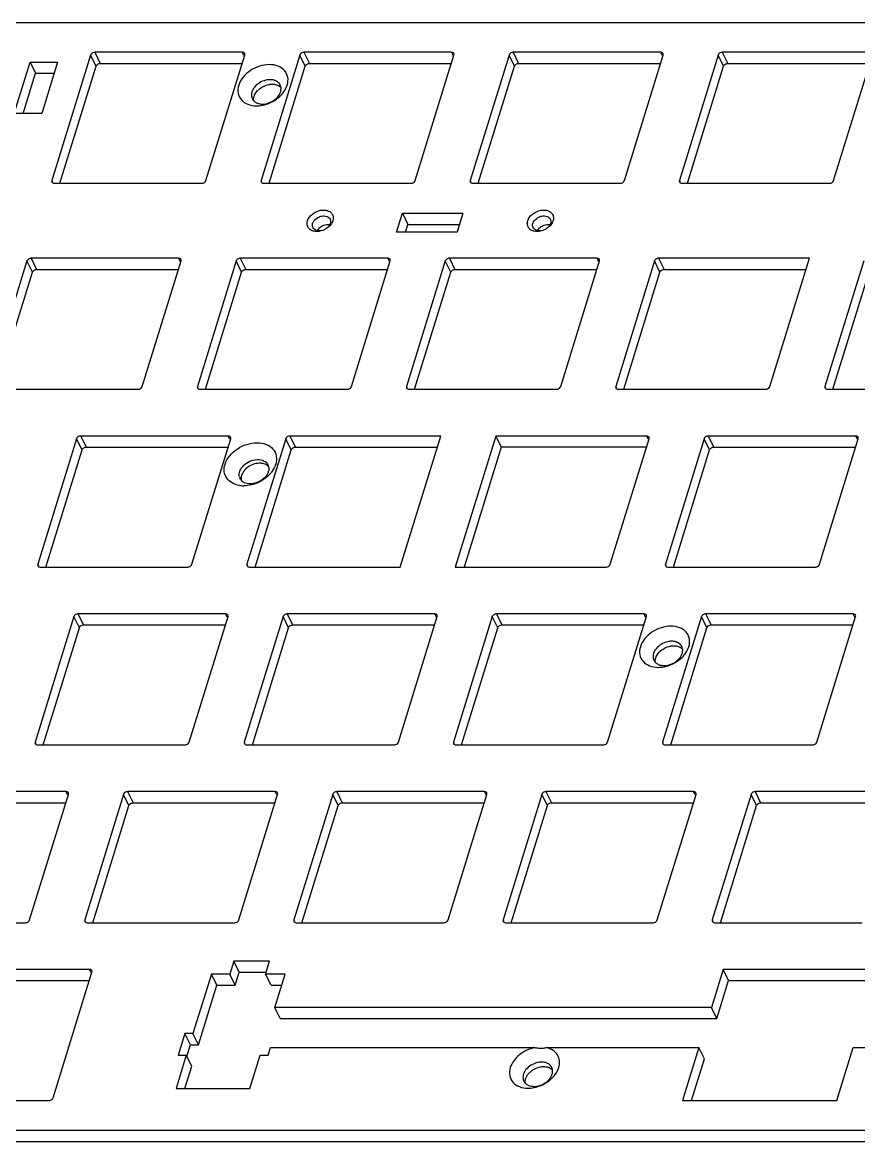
# Model space of a CAD drawing. Header units: millimetres. Extents: x 491 to 1718, y -1006 to -146.
# Drawn here: x 1182.9 to 1252.8, y -400.4 to -306.7 of the extents above; entities that cross this region are included whole.
import ezdxf

# ---------------------------------------------------------------- set-up
doc = ezdxf.new("R2010")
doc.units = ezdxf.units.MM
doc.layers.get('0').update_dxf_attribs({"lineweight": 30})

msp = doc.modelspace()

# ---------------------------------------------------------------- linework, layer by layer
at = {"color": 7, "linetype": 'Continuous'}
for p, q in [((1153.681, -306.677), (1508.336, -306.677)), ((1182.177, -314.314), (1183.508, -310.006)), ((1183.508, -310.006), (1183.966, -310.939)), ((1183.508, -310.006), (1185.811, -310.006)), ((1185.811, -310.006), (1184.48, -314.314)), ((1188.569, -309.411), (1185.323, -319.915)), ((1189.027, -310.343), (1188.569, -309.411)), ((1188.913, -309.18), (1189.37, -310.112)), ((1201.264, -309.18), (1188.913, -309.18)), ((1198.218, -319.915), (1201.464, -309.411)), ((1201.394, -309.445), (1201.264, -309.18)), ((1206.07, -309.411), (1202.823, -319.915)), ((1206.527, -310.343), (1206.07, -309.411)), ((1206.413, -309.18), (1206.87, -310.112)), ((1218.764, -309.18), (1206.413, -309.18)), ((1215.718, -319.915), (1218.964, -309.411)), ((1218.894, -309.445), (1218.764, -309.18)), ((1223.57, -309.411), (1220.324, -319.915)), ((1224.027, -310.343), (1223.57, -309.411)), ((1223.913, -309.18), (1224.37, -310.112)), ((1236.264, -309.18), (1223.913, -309.18)), ((1233.218, -319.915), (1236.465, -309.411)), ((1236.395, -309.445), (1236.264, -309.18)), ((1241.07, -309.411), (1237.824, -319.915)), ((1241.527, -310.343), (1241.07, -309.411)), ((1241.413, -309.18), (1241.871, -310.112)), ((1253.764, -309.18), (1241.413, -309.18)), ((1250.719, -319.915), (1253.965, -309.411)), ((1182.923, -314.314), (1183.966, -310.939)), ((1183.966, -310.939), (1185.523, -310.939)), ((1185.998, -320.146), (1189.027, -310.343)), ((1189.37, -310.112), (1201.248, -310.112)), ((1203.498, -320.146), (1206.527, -310.343)), ((1206.87, -310.112), (1218.748, -310.112)), ((1220.998, -320.146), (1224.027, -310.343)), ((1224.37, -310.112), (1236.248, -310.112)), ((1238.498, -320.146), (1241.527, -310.343)), ((1241.871, -310.112), (1253.748, -310.112)), ((1184.48, -314.314), (1182.177, -314.314)), ((1185.323, -319.915), (1185.376, -320.023)), ((1185.524, -320.146), (1197.875, -320.146)), ((1202.823, -319.915), (1202.876, -320.023)), ((1203.024, -320.146), (1215.375, -320.146)), ((1220.324, -319.915), (1220.376, -320.023)), ((1220.524, -320.146), (1232.875, -320.146)), ((1237.824, -319.915), (1237.877, -320.023)), ((1238.024, -320.146), (1250.376, -320.146)), ((1214.162, -324.223), (1214.646, -322.657)), ((1214.646, -322.657), (1215.103, -323.589)), ((1214.646, -322.657), (1219.711, -322.657)), ((1219.711, -322.657), (1219.227, -324.223)), ((1214.907, -324.223), (1215.103, -323.589)), ((1215.103, -323.589), (1219.423, -323.589)), ((1219.227, -324.223), (1214.162, -324.223)), ((1183.243, -326.647), (1179.997, -337.151)), ((1183.701, -327.579), (1183.243, -326.647)), ((1183.586, -326.415), (1184.044, -327.348)), ((1195.938, -326.415), (1183.586, -326.415)), ((1192.892, -337.151), (1196.138, -326.647)), ((1196.068, -326.681), (1195.938, -326.415)), ((1200.743, -326.647), (1197.497, -337.151)), ((1201.201, -327.579), (1200.743, -326.647)), ((1201.086, -326.415), (1201.544, -327.348)), ((1213.438, -326.415), (1201.086, -326.415)), ((1210.392, -337.151), (1213.638, -326.647)), ((1213.568, -326.681), (1213.438, -326.415)), ((1218.243, -326.647), (1214.997, -337.151)), ((1218.701, -327.579), (1218.243, -326.647)), ((1218.587, -326.415), (1219.044, -327.348)), ((1230.938, -326.415), (1218.587, -326.415)), ((1227.892, -337.151), (1231.138, -326.647)), ((1231.068, -326.681), (1230.938, -326.415)), ((1235.744, -326.647), (1232.498, -337.151)), ((1236.201, -327.579), (1235.744, -326.647)), ((1236.087, -326.415), (1236.544, -327.348)), ((1248.71, -326.415), (1236.087, -326.415)), ((1245.392, -337.151), (1248.71, -326.415)), ((1253.244, -326.647), (1249.998, -337.151)), ((1180.671, -337.382), (1183.701, -327.579)), ((1184.044, -327.348), (1195.921, -327.348)), ((1198.171, -337.382), (1201.201, -327.579)), ((1201.544, -327.348), (1213.421, -327.348)), ((1215.672, -337.382), (1218.701, -327.579)), ((1219.044, -327.348), (1230.922, -327.348)), ((1233.172, -337.382), (1236.201, -327.579)), ((1236.544, -327.348), (1248.422, -327.348)), ((1250.672, -337.382), (1253.701, -327.579)), ((1197.497, -337.151), (1197.55, -337.258)), ((1214.997, -337.151), (1215.05, -337.258)), ((1232.498, -337.151), (1232.55, -337.258)), ((1249.998, -337.151), (1250.05, -337.258)), ((1180.197, -337.382), (1192.549, -337.382)), ((1197.698, -337.382), (1210.049, -337.382)), ((1215.198, -337.382), (1227.549, -337.382)), ((1232.698, -337.382), (1245.049, -337.382)), ((1250.198, -337.382), (1262.549, -337.382)), ((1187.394, -341.53), (1184.148, -352.034)), ((1187.852, -342.462), (1187.394, -341.53)), ((1187.737, -341.299), (1188.195, -342.231)), ((1200.089, -341.299), (1187.737, -341.299)), ((1197.043, -352.034), (1200.289, -341.53)), ((1200.219, -341.564), (1200.089, -341.299)), ((1204.894, -341.53), (1201.648, -352.034)), ((1205.352, -342.462), (1204.894, -341.53)), ((1205.237, -341.299), (1205.695, -342.231)), ((1217.86, -341.299), (1205.237, -341.299)), ((1214.471, -352.265), (1217.86, -341.299)), ((1222.466, -341.299), (1219.077, -352.265)), ((1222.466, -341.299), (1222.923, -342.231)), ((1235.089, -341.299), (1222.466, -341.299)), ((1232.043, -352.034), (1235.289, -341.53)), ((1235.219, -341.564), (1235.089, -341.299)), ((1239.894, -341.53), (1236.648, -352.034)), ((1240.352, -342.462), (1239.894, -341.53)), ((1240.238, -341.299), (1240.695, -342.231)), ((1252.589, -341.299), (1240.238, -341.299)), ((1249.543, -352.034), (1252.789, -341.53)), ((1252.719, -341.564), (1252.589, -341.299)), ((1184.822, -352.265), (1187.852, -342.462)), ((1188.195, -342.231), (1200.072, -342.231)), ((1202.322, -352.265), (1205.352, -342.462)), ((1205.695, -342.231), (1217.572, -342.231)), ((1222.923, -342.231), (1219.822, -352.265)), ((1235.072, -342.231), (1222.923, -342.231)), ((1237.323, -352.265), (1240.352, -342.462)), ((1240.695, -342.231), (1252.573, -342.231)), ((1184.148, -352.034), (1184.201, -352.142)), ((1201.648, -352.034), (1201.701, -352.142)), ((1236.648, -352.034), (1236.701, -352.142)), ((1184.348, -352.265), (1196.7, -352.265)), ((1201.848, -352.265), (1214.471, -352.265)), ((1219.077, -352.265), (1231.7, -352.265)), ((1236.849, -352.265), (1249.2, -352.265)), ((1187.17, -356.413), (1183.924, -366.917)), ((1187.627, -357.345), (1187.17, -356.413)), ((1187.513, -356.182), (1187.97, -357.114)), ((1199.864, -356.182), (1187.513, -356.182)), ((1196.819, -366.917), (1200.065, -356.413)), ((1199.995, -356.447), (1199.864, -356.182)), ((1204.67, -356.413), (1201.424, -366.917)), ((1205.127, -357.345), (1204.67, -356.413)), ((1205.013, -356.182), (1205.471, -357.114)), ((1217.364, -356.182), (1205.013, -356.182)), ((1214.319, -366.917), (1217.565, -356.413)), ((1217.495, -356.447), (1217.364, -356.182)), ((1222.17, -356.413), (1218.924, -366.917)), ((1222.628, -357.345), (1222.17, -356.413)), ((1222.513, -356.182), (1222.971, -357.114)), ((1234.865, -356.182), (1222.513, -356.182)), ((1231.819, -366.917), (1235.065, -356.413)), ((1234.995, -356.447), (1234.865, -356.182)), ((1239.67, -356.413), (1236.424, -366.917)), ((1240.128, -357.345), (1239.67, -356.413)), ((1240.013, -356.182), (1240.471, -357.114)), ((1252.365, -356.182), (1240.013, -356.182)), ((1249.319, -366.917), (1252.565, -356.413)), ((1252.495, -356.447), (1252.365, -356.182)), ((1184.598, -367.148), (1187.627, -357.345)), ((1187.97, -357.114), (1199.848, -357.114)), ((1202.098, -367.148), (1205.127, -357.345)), ((1205.471, -357.114), (1217.348, -357.114)), ((1219.598, -367.148), (1222.628, -357.345)), ((1222.971, -357.114), (1234.848, -357.114)), ((1237.098, -367.148), (1240.128, -357.345)), ((1240.471, -357.114), (1252.348, -357.114)), ((1183.924, -366.917), (1183.976, -367.025)), ((1184.124, -367.148), (1196.475, -367.148)), ((1201.424, -366.917), (1201.477, -367.025)), ((1201.624, -367.148), (1213.976, -367.148)), ((1218.924, -366.917), (1218.977, -367.025)), ((1219.124, -367.148), (1231.476, -367.148)), ((1236.424, -366.917), (1236.477, -367.025)), ((1236.624, -367.148), (1248.976, -367.148)), ((1186.515, -371.065), (1174.164, -371.065)), ((1183.469, -381.801), (1186.715, -371.296)), ((1186.645, -371.331), (1186.515, -371.065)), ((1191.321, -371.296), (1188.074, -381.801)), ((1191.778, -372.229), (1191.321, -371.296)), ((1191.664, -371.065), (1192.121, -371.997)), ((1204.015, -371.065), (1191.664, -371.065)), ((1200.969, -381.801), (1204.215, -371.296)), ((1204.145, -371.331), (1204.015, -371.065)), ((1208.821, -371.296), (1205.575, -381.801)), ((1209.278, -372.229), (1208.821, -371.296)), ((1209.164, -371.065), (1209.621, -371.997)), ((1221.515, -371.065), (1209.164, -371.065)), ((1218.469, -381.801), (1221.716, -371.296)), ((1221.646, -371.331), (1221.515, -371.065)), ((1226.321, -371.296), (1223.075, -381.801)), ((1226.778, -372.229), (1226.321, -371.296)), ((1226.664, -371.065), (1227.122, -371.997)), ((1239.015, -371.065), (1226.664, -371.065)), ((1235.97, -381.801), (1239.216, -371.296)), ((1239.146, -371.331), (1239.015, -371.065)), ((1243.821, -371.296), (1240.575, -381.801)), ((1244.279, -372.229), (1243.821, -371.296)), ((1244.164, -371.065), (1244.622, -371.997)), ((1256.516, -371.065), (1244.164, -371.065)), ((1174.621, -371.997), (1186.499, -371.997)), ((1188.749, -382.032), (1191.778, -372.229)), ((1192.121, -371.997), (1203.999, -371.997)), ((1206.249, -382.032), (1209.278, -372.229)), ((1209.621, -371.997), (1221.499, -371.997)), ((1223.749, -382.032), (1226.778, -372.229)), ((1227.122, -371.997), (1238.999, -371.997)), ((1241.249, -382.032), (1244.279, -372.229)), ((1244.622, -371.997), (1256.499, -371.997)), ((1170.775, -382.032), (1183.126, -382.032)), ((1188.074, -381.801), (1188.127, -381.908)), ((1188.275, -382.032), (1200.626, -382.032)), ((1205.575, -381.801), (1205.627, -381.908)), ((1205.775, -382.032), (1218.126, -382.032)), ((1223.075, -381.801), (1223.128, -381.908)), ((1223.275, -382.032), (1235.627, -382.032)), ((1240.575, -381.801), (1240.628, -381.908)), ((1240.775, -382.032), (1253.127, -382.032)), ((1188.478, -385.948), (1176.127, -385.948)), ((1188.609, -386.214), (1188.478, -385.948)), ((1200.55, -385.243), (1200.211, -386.34)), ((1201.008, -386.176), (1200.55, -385.243)), ((1203.544, -385.243), (1200.55, -385.243)), ((1203.205, -386.34), (1203.544, -385.243)), ((1241.481, -385.948), (1240.5, -389.121)), ((1241.938, -386.881), (1241.481, -385.948)), ((1254.376, -385.948), (1241.481, -385.948)), ((1176.584, -386.881), (1188.462, -386.881)), ((1185.432, -396.684), (1188.679, -386.179)), ((1198.669, -386.34), (1197.131, -391.314)), ((1199.126, -387.272), (1198.669, -386.34)), ((1200.211, -386.34), (1198.669, -386.34)), ((1200.669, -387.272), (1200.211, -386.34)), ((1200.669, -387.272), (1201.008, -386.176)), ((1201.008, -386.176), (1203.205, -386.176)), ((1203.662, -387.272), (1203.205, -386.34)), ((1204.84, -386.34), (1203.205, -386.34)), ((1203.98, -389.121), (1204.84, -386.34)), ((1240.958, -390.053), (1241.938, -386.881)), ((1241.938, -386.881), (1254.087, -386.881)), ((1197.589, -392.246), (1199.126, -387.272)), ((1199.126, -387.272), (1200.669, -387.272)), ((1203.662, -387.272), (1204.551, -387.272)), ((1204.438, -390.053), (1203.98, -389.121)), ((1240.5, -389.121), (1203.98, -389.121)), ((1240.958, -390.053), (1240.5, -389.121)), ((1204.438, -390.053), (1240.958, -390.053)), ((1196.464, -391.314), (1195.907, -393.116)), ((1196.921, -392.246), (1196.464, -391.314)), ((1197.131, -391.314), (1196.464, -391.314)), ((1197.589, -392.246), (1197.131, -391.314)), ((1196.622, -393.213), (1196.921, -392.246)), ((1196.921, -392.246), (1197.589, -392.246)), ((1203.414, -393.116), (1203.607, -392.489)), ((1203.607, -392.489), (1225.73, -392.489)), ((1226.708, -392.489), (1239.459, -392.489)), ((1239.459, -392.489), (1238.092, -396.915)), ((1239.917, -393.421), (1239.459, -392.489)), ((1250.987, -396.915), (1252.354, -392.489)), ((1252.354, -392.489), (1288.207, -392.489)), ((1196.575, -393.116), (1195.715, -395.897)), ((1195.907, -393.116), (1196.575, -393.116)), ((1197.032, -394.048), (1196.575, -393.116)), ((1201.886, -395.897), (1202.746, -393.116)), ((1202.746, -393.116), (1203.414, -393.116)), ((1238.837, -396.915), (1239.917, -393.421)), ((1196.461, -395.897), (1197.032, -394.048)), ((1195.715, -395.897), (1201.886, -395.897)), ((1172.738, -396.915), (1185.089, -396.915)), ((1238.092, -396.915), (1250.987, -396.915)), ((1516.103, -399.423), (1125.02, -399.423)), ((1125.478, -400.355), (1516.561, -400.355))]:
    msp.add_line(p, q, dxfattribs=at)
for centre, radius, start, end in [((1203.958, -312.629), 0.737, 42.97183, 50.16591), ((1202.711, -312.763), 0.686, 194.17779, 220.93074), ((1202.734, -312.744), 0.716, 220.9307, 224.79642), ((1202.348, -310.629), 3.04, 287.68324, 303.91527), ((1207.538, -323.669), 0.418, 194.35605, 206.14092), ((1225.959, -323.669), 0.418, 194.35605, 206.14092), ((1202.79, -344.01), 0.685, 10.86414, 26.08851), ((1201.681, -344.555), 0.68, 194.34587, 206.14095), ((1201.681, -342.761), 2.551, 318.64607, 321.49859), ((1201.363, -343.23), 2.232, 261.46899, 264.95585), ((1201.719, -344.525), 0.729, 220.53355, 229.44943), ((1201.375, -343.082), 2.38, 264.97074, 270.03059), ((1201.264, -342.297), 3.178, 287.68079, 303.91477), ((1237.559, -359.63), 0.736, 42.97267, 50.02579), ((1236.311, -359.766), 0.686, 194.17779, 220.93074), ((1236.334, -359.746), 0.716, 220.9307, 224.79642), ((1235.948, -357.631), 3.04, 287.68324, 303.91527), ((1226.673, -394.857), 0.737, 42.97192, 50.16599), ((1225.426, -394.992), 0.686, 194.17849, 220.93088), ((1225.448, -394.972), 0.716, 220.93083, 224.79681), ((1225.063, -392.857), 3.04, 287.69119, 303.92265)]:
    msp.add_arc(centre, radius, start, end, dxfattribs=at)
for points, knots in [([(1188.913, -309.18), (1188.876, -309.18), (1188.735, -309.203), (1188.601, -309.31), (1188.569, -309.411)], [0, 0, 0, 0, 0.259073, 1, 1, 1, 1]), ([(1201.457, -309.281), (1201.45, -309.265), (1201.405, -309.203), (1201.322, -309.18), (1201.264, -309.18)], [0, 0, 0, 0, 0.230739, 1, 1, 1, 1]), ([(1206.413, -309.18), (1206.376, -309.18), (1206.235, -309.203), (1206.101, -309.31), (1206.07, -309.411)], [0, 0, 0, 0, 0.259073, 1, 1, 1, 1]), ([(1218.958, -309.281), (1218.95, -309.265), (1218.905, -309.203), (1218.822, -309.18), (1218.764, -309.18)], [0, 0, 0, 0, 0.230739, 1, 1, 1, 1]), ([(1223.913, -309.18), (1223.876, -309.18), (1223.735, -309.203), (1223.601, -309.31), (1223.57, -309.411)], [0, 0, 0, 0, 0.259073, 1, 1, 1, 1]), ([(1236.458, -309.281), (1236.45, -309.265), (1236.405, -309.203), (1236.322, -309.18), (1236.264, -309.18)], [0, 0, 0, 0, 0.230739, 1, 1, 1, 1]), ([(1241.413, -309.18), (1241.376, -309.18), (1241.236, -309.203), (1241.101, -309.31), (1241.07, -309.411)], [0, 0, 0, 0, 0.259073, 1, 1, 1, 1]), ([(1189.027, -310.343), (1189.037, -310.311), (1189.109, -310.185), (1189.261, -310.112), (1189.37, -310.112)], [0, 0, 0, 0, 0.234683, 1, 1, 1, 1]), ([(1205.014, -311.933), (1205.079, -311.722), (1205.126, -311.278), (1204.833, -310.664), (1204.243, -310.282), (1203.492, -310.167), (1202.68, -310.308), (1201.703, -310.776), (1201.114, -311.437), (1200.961, -311.933)], [0, 0, 0, 0, 0.111566, 0.216047, 0.327087, 0.453023, 0.592443, 0.737249, 1, 1, 1, 1]), ([(1206.527, -310.343), (1206.537, -310.311), (1206.609, -310.185), (1206.761, -310.112), (1206.87, -310.112)], [0, 0, 0, 0, 0.234683, 1, 1, 1, 1]), ([(1224.027, -310.343), (1224.037, -310.311), (1224.109, -310.185), (1224.261, -310.112), (1224.37, -310.112)], [0, 0, 0, 0, 0.234683, 1, 1, 1, 1]), ([(1241.527, -310.343), (1241.537, -310.311), (1241.609, -310.185), (1241.761, -310.112), (1241.871, -310.112)], [0, 0, 0, 0, 0.234683, 1, 1, 1, 1]), ([(1200.961, -311.933), (1200.896, -312.144), (1200.849, -312.588), (1201.142, -313.202), (1201.731, -313.584), (1202.206, -313.656), (1202.455, -313.656)], [0, 0, 0, 0, 0.246271, 0.476902, 0.72201, 1, 1, 1, 1]), ([(1203.577, -311.474), (1203.456, -311.474), (1202.968, -311.536), (1202.506, -311.814), (1202.276, -312.103)], [0, 0, 0, 0, 0.247268, 1, 1, 1, 1]), ([(1203.481, -311.874), (1203.526, -311.865), (1203.703, -311.84), (1203.884, -311.846), (1204.014, -311.872)], [0, 0, 0, 0, 0.260969, 1, 1, 1, 1]), ([(1204.011, -311.552), (1203.978, -311.539), (1203.838, -311.492), (1203.689, -311.474), (1203.577, -311.474)], [0, 0, 0, 0, 0.239429, 1, 1, 1, 1]), ([(1204.429, -311.92), (1204.409, -311.879), (1204.309, -311.718), (1204.144, -311.604), (1204.011, -311.552)], [0, 0, 0, 0, 0.241494, 1, 1, 1, 1]), ([(1204.014, -311.872), (1204.053, -311.88), (1204.202, -311.918), (1204.343, -311.991), (1204.43, -312.063)], [0, 0, 0, 0, 0.2646, 1, 1, 1, 1]), ([(1204.656, -312.593), (1204.697, -312.541), (1204.845, -312.338), (1204.959, -312.11), (1205.014, -311.933)], [0, 0, 0, 0, 0.262296, 1, 1, 1, 1]), ([(1202.065, -312.492), (1202.053, -312.529), (1202.018, -312.673), (1202.019, -312.826), (1202.046, -312.931)], [0, 0, 0, 0, 0.262386, 1, 1, 1, 1]), ([(1202.276, -312.103), (1202.252, -312.133), (1202.165, -312.253), (1202.097, -312.388), (1202.065, -312.492)], [0, 0, 0, 0, 0.262303, 1, 1, 1, 1]), ([(1202.248, -312.865), (1202.26, -312.826), (1202.322, -312.664), (1202.421, -312.517), (1202.508, -312.417)], [0, 0, 0, 0, 0.236348, 1, 1, 1, 1]), ([(1202.508, -312.417), (1202.539, -312.383), (1202.67, -312.248), (1202.824, -312.137), (1202.948, -312.068)], [0, 0, 0, 0, 0.244275, 1, 1, 1, 1]), ([(1202.947, -313.511), (1203.276, -313.511), (1203.913, -313.302), (1204.369, -312.786), (1204.459, -312.492)], [0, 0, 0, 0, 0.516982, 1, 1, 1, 1]), ([(1204.044, -313.152), (1204.103, -313.112), (1204.327, -312.949), (1204.528, -312.754), (1204.656, -312.593)], [0, 0, 0, 0, 0.256296, 1, 1, 1, 1]), ([(1204.459, -312.492), (1204.469, -312.46), (1204.502, -312.333), (1204.506, -312.198), (1204.489, -312.103)], [0, 0, 0, 0, 0.260925, 1, 1, 1, 1]), ([(1202.226, -313.248), (1202.245, -313.268), (1202.33, -313.344), (1202.432, -313.401), (1202.513, -313.433)], [0, 0, 0, 0, 0.241631, 1, 1, 1, 1]), ([(1202.455, -313.656), (1202.522, -313.656), (1202.798, -313.645), (1203.072, -313.588), (1203.271, -313.525)], [0, 0, 0, 0, 0.243084, 1, 1, 1, 1]), ([(1202.513, -313.433), (1202.546, -313.446), (1202.686, -313.493), (1202.835, -313.511), (1202.947, -313.511)], [0, 0, 0, 0, 0.239429, 1, 1, 1, 1]), ([(1197.875, -320.146), (1197.912, -320.146), (1198.052, -320.123), (1198.187, -320.016), (1198.218, -319.915)], [0, 0, 0, 0, 0.259073, 1, 1, 1, 1]), ([(1215.375, -320.146), (1215.412, -320.146), (1215.553, -320.123), (1215.687, -320.016), (1215.718, -319.915)], [0, 0, 0, 0, 0.259073, 1, 1, 1, 1]), ([(1232.875, -320.146), (1232.912, -320.146), (1233.053, -320.123), (1233.187, -320.016), (1233.218, -319.915)], [0, 0, 0, 0, 0.259073, 1, 1, 1, 1]), ([(1250.376, -320.146), (1250.412, -320.146), (1250.553, -320.123), (1250.687, -320.016), (1250.719, -319.915)], [0, 0, 0, 0, 0.259073, 1, 1, 1, 1]), ([(1206.715, -323.283), (1206.783, -323.063), (1207.103, -322.658), (1207.561, -322.451), (1207.81, -322.405)], [0, 0, 0, 0, 0.476961, 1, 1, 1, 1]), ([(1207.144, -323.501), (1207.159, -323.453), (1207.25, -323.251), (1207.425, -323.094), (1207.573, -323.011)], [0, 0, 0, 0, 0.230397, 1, 1, 1, 1]), ([(1207.81, -322.405), (1207.964, -322.377), (1208.265, -322.369), (1208.548, -322.49), (1208.652, -322.579)], [0, 0, 0, 0, 0.534997, 1, 1, 1, 1]), ([(1207.906, -322.89), (1208.045, -322.864), (1208.319, -322.865), (1208.547, -323.043), (1208.599, -323.149)], [0, 0, 0, 0, 0.546134, 1, 1, 1, 1]), ([(1208.652, -322.579), (1208.731, -322.647), (1208.861, -322.828), (1208.877, -323.049), (1208.862, -323.155)], [0, 0, 0, 0, 0.493201, 1, 1, 1, 1]), ([(1225.136, -323.283), (1225.204, -323.063), (1225.524, -322.658), (1225.982, -322.451), (1226.231, -322.405)], [0, 0, 0, 0, 0.476961, 1, 1, 1, 1]), ([(1225.565, -323.501), (1225.58, -323.453), (1225.672, -323.251), (1225.846, -323.094), (1225.994, -323.011)], [0, 0, 0, 0, 0.230397, 1, 1, 1, 1]), ([(1226.231, -322.405), (1226.386, -322.377), (1226.686, -322.369), (1226.97, -322.49), (1227.073, -322.579)], [0, 0, 0, 0, 0.534997, 1, 1, 1, 1]), ([(1226.327, -322.89), (1226.467, -322.864), (1226.74, -322.865), (1226.968, -323.043), (1227.02, -323.149)], [0, 0, 0, 0, 0.546134, 1, 1, 1, 1]), ([(1227.073, -322.579), (1227.153, -322.647), (1227.282, -322.828), (1227.298, -323.049), (1227.283, -323.155)], [0, 0, 0, 0, 0.493201, 1, 1, 1, 1]), ([(1207.267, -324.162), (1207.164, -324.14), (1206.972, -324.069), (1206.754, -323.859), (1206.66, -323.576), (1206.685, -323.379), (1206.715, -323.283)], [0, 0, 0, 0, 0.26673, 0.508909, 0.746122, 1, 1, 1, 1]), ([(1207.133, -323.773), (1207.116, -323.708), (1207.115, -323.613), (1207.137, -323.524), (1207.144, -323.501)], [0, 0, 0, 0, 0.737903, 1, 1, 1, 1]), ([(1207.856, -324.112), (1207.8, -324.122), (1207.6, -324.143), (1207.381, -324.086), (1207.27, -323.991)], [0, 0, 0, 0, 0.278584, 1, 1, 1, 1]), ([(1207.924, -323.726), (1207.974, -323.698), (1208.172, -323.606), (1208.401, -323.573), (1208.56, -323.6)], [0, 0, 0, 0, 0.262448, 1, 1, 1, 1]), ([(1208.608, -323.674), (1208.581, -323.705), (1208.465, -323.826), (1208.327, -323.926), (1208.217, -323.988)], [0, 0, 0, 0, 0.24409, 1, 1, 1, 1]), ([(1208.618, -323.501), (1208.61, -323.525), (1208.573, -323.623), (1208.514, -323.712), (1208.461, -323.773)], [0, 0, 0, 0, 0.236531, 1, 1, 1, 1]), ([(1208.833, -323.283), (1208.823, -323.318), (1208.769, -323.459), (1208.684, -323.587), (1208.608, -323.674)], [0, 0, 0, 0, 0.23653, 1, 1, 1, 1]), ([(1225.688, -324.162), (1225.586, -324.14), (1225.393, -324.069), (1225.175, -323.859), (1225.081, -323.576), (1225.107, -323.379), (1225.136, -323.283)], [0, 0, 0, 0, 0.26673, 0.508909, 0.746122, 1, 1, 1, 1]), ([(1225.554, -323.773), (1225.537, -323.708), (1225.536, -323.613), (1225.558, -323.524), (1225.565, -323.501)], [0, 0, 0, 0, 0.737903, 1, 1, 1, 1]), ([(1226.277, -324.112), (1226.222, -324.122), (1226.021, -324.143), (1225.802, -324.086), (1225.691, -323.991)], [0, 0, 0, 0, 0.278584, 1, 1, 1, 1]), ([(1226.345, -323.726), (1226.395, -323.698), (1226.593, -323.606), (1226.823, -323.573), (1226.981, -323.6)], [0, 0, 0, 0, 0.262448, 1, 1, 1, 1]), ([(1227.029, -323.674), (1227.002, -323.705), (1226.886, -323.826), (1226.748, -323.926), (1226.638, -323.988)], [0, 0, 0, 0, 0.24409, 1, 1, 1, 1]), ([(1227.039, -323.501), (1227.032, -323.525), (1226.994, -323.623), (1226.935, -323.712), (1226.882, -323.773)], [0, 0, 0, 0, 0.236531, 1, 1, 1, 1]), ([(1227.255, -323.283), (1227.244, -323.318), (1227.19, -323.459), (1227.105, -323.587), (1227.029, -323.674)], [0, 0, 0, 0, 0.23653, 1, 1, 1, 1]), ([(1207.738, -324.162), (1207.698, -324.169), (1207.542, -324.191), (1207.381, -324.185), (1207.267, -324.162)], [0, 0, 0, 0, 0.261057, 1, 1, 1, 1]), ([(1226.159, -324.162), (1226.119, -324.169), (1225.963, -324.191), (1225.802, -324.185), (1225.688, -324.162)], [0, 0, 0, 0, 0.261057, 1, 1, 1, 1]), ([(1183.586, -326.415), (1183.549, -326.415), (1183.409, -326.439), (1183.274, -326.546), (1183.243, -326.647)], [0, 0, 0, 0, 0.259073, 1, 1, 1, 1]), ([(1196.131, -326.517), (1196.124, -326.501), (1196.079, -326.439), (1195.996, -326.415), (1195.938, -326.415)], [0, 0, 0, 0, 0.230739, 1, 1, 1, 1]), ([(1201.086, -326.415), (1201.05, -326.415), (1200.909, -326.439), (1200.774, -326.546), (1200.743, -326.647)], [0, 0, 0, 0, 0.259073, 1, 1, 1, 1]), ([(1213.631, -326.517), (1213.624, -326.501), (1213.579, -326.439), (1213.496, -326.415), (1213.438, -326.415)], [0, 0, 0, 0, 0.230739, 1, 1, 1, 1]), ([(1218.587, -326.415), (1218.55, -326.415), (1218.409, -326.439), (1218.275, -326.546), (1218.243, -326.647)], [0, 0, 0, 0, 0.259073, 1, 1, 1, 1]), ([(1231.131, -326.517), (1231.124, -326.501), (1231.079, -326.439), (1230.996, -326.415), (1230.938, -326.415)], [0, 0, 0, 0, 0.230739, 1, 1, 1, 1]), ([(1236.087, -326.415), (1236.05, -326.415), (1235.909, -326.439), (1235.775, -326.546), (1235.744, -326.647)], [0, 0, 0, 0, 0.259073, 1, 1, 1, 1]), ([(1183.701, -327.579), (1183.711, -327.547), (1183.782, -327.421), (1183.935, -327.348), (1184.044, -327.348)], [0, 0, 0, 0, 0.234683, 1, 1, 1, 1]), ([(1201.201, -327.579), (1201.211, -327.547), (1201.283, -327.421), (1201.435, -327.348), (1201.544, -327.348)], [0, 0, 0, 0, 0.234683, 1, 1, 1, 1]), ([(1218.701, -327.579), (1218.711, -327.547), (1218.783, -327.421), (1218.935, -327.348), (1219.044, -327.348)], [0, 0, 0, 0, 0.234683, 1, 1, 1, 1]), ([(1236.201, -327.579), (1236.211, -327.547), (1236.283, -327.421), (1236.435, -327.348), (1236.544, -327.348)], [0, 0, 0, 0, 0.234683, 1, 1, 1, 1]), ([(1192.549, -337.382), (1192.586, -337.382), (1192.726, -337.359), (1192.861, -337.252), (1192.892, -337.151)], [0, 0, 0, 0, 0.259073, 1, 1, 1, 1]), ([(1210.049, -337.382), (1210.086, -337.382), (1210.226, -337.359), (1210.361, -337.252), (1210.392, -337.151)], [0, 0, 0, 0, 0.259073, 1, 1, 1, 1]), ([(1227.549, -337.382), (1227.586, -337.382), (1227.726, -337.359), (1227.861, -337.252), (1227.892, -337.151)], [0, 0, 0, 0, 0.259073, 1, 1, 1, 1]), ([(1245.049, -337.382), (1245.086, -337.382), (1245.227, -337.359), (1245.361, -337.252), (1245.392, -337.151)], [0, 0, 0, 0, 0.259073, 1, 1, 1, 1]), ([(1187.737, -341.299), (1187.7, -341.299), (1187.56, -341.322), (1187.425, -341.429), (1187.394, -341.53)], [0, 0, 0, 0, 0.259073, 1, 1, 1, 1]), ([(1199.815, -343.66), (1199.975, -343.142), (1200.59, -342.451), (1201.612, -341.961), (1202.461, -341.814), (1203.246, -341.934), (1203.863, -342.333), (1204.169, -342.975), (1204.12, -343.44), (1204.052, -343.66)], [0, 0, 0, 0, 0.262751, 0.407557, 0.546977, 0.672912, 0.783953, 0.888434, 1, 1, 1, 1]), ([(1200.282, -341.4), (1200.274, -341.384), (1200.229, -341.322), (1200.146, -341.299), (1200.089, -341.299)], [0, 0, 0, 0, 0.230739, 1, 1, 1, 1]), ([(1205.237, -341.299), (1205.2, -341.299), (1205.06, -341.322), (1204.925, -341.429), (1204.894, -341.53)], [0, 0, 0, 0, 0.259073, 1, 1, 1, 1]), ([(1235.282, -341.4), (1235.275, -341.384), (1235.23, -341.322), (1235.147, -341.299), (1235.089, -341.299)], [0, 0, 0, 0, 0.230739, 1, 1, 1, 1]), ([(1240.238, -341.299), (1240.201, -341.299), (1240.06, -341.322), (1239.926, -341.429), (1239.894, -341.53)], [0, 0, 0, 0, 0.259073, 1, 1, 1, 1]), ([(1252.782, -341.4), (1252.775, -341.384), (1252.73, -341.322), (1252.647, -341.299), (1252.589, -341.299)], [0, 0, 0, 0, 0.230739, 1, 1, 1, 1]), ([(1187.852, -342.462), (1187.861, -342.43), (1187.933, -342.304), (1188.085, -342.231), (1188.195, -342.231)], [0, 0, 0, 0, 0.234683, 1, 1, 1, 1]), ([(1205.352, -342.462), (1205.362, -342.43), (1205.433, -342.304), (1205.586, -342.231), (1205.695, -342.231)], [0, 0, 0, 0, 0.234683, 1, 1, 1, 1]), ([(1240.352, -342.462), (1240.362, -342.43), (1240.434, -342.304), (1240.586, -342.231), (1240.695, -342.231)], [0, 0, 0, 0, 0.234683, 1, 1, 1, 1]), ([(1201.032, -345.437), (1200.812, -345.404), (1200.399, -345.276), (1199.918, -344.858), (1199.702, -344.271), (1199.753, -343.859), (1199.815, -343.66)], [0, 0, 0, 0, 0.269713, 0.512526, 0.747867, 1, 1, 1, 1]), ([(1201.89, -343.797), (1201.822, -343.835), (1201.573, -343.997), (1201.363, -344.227), (1201.263, -344.422)], [0, 0, 0, 0, 0.263032, 1, 1, 1, 1]), ([(1201.296, -343.84), (1201.388, -343.734), (1201.804, -343.373), (1202.41, -343.206), (1202.811, -343.289)], [0, 0, 0, 0, 0.256075, 1, 1, 1, 1]), ([(1202.964, -343.6), (1202.922, -343.591), (1202.746, -343.565), (1202.564, -343.576), (1202.431, -343.6)], [0, 0, 0, 0, 0.239177, 1, 1, 1, 1]), ([(1202.811, -343.289), (1202.939, -343.316), (1203.179, -343.408), (1203.353, -343.603), (1203.405, -343.709)], [0, 0, 0, 0, 0.52519, 1, 1, 1, 1]), ([(1203.463, -343.877), (1203.434, -343.842), (1203.295, -343.708), (1203.108, -343.63), (1202.964, -343.6)], [0, 0, 0, 0, 0.23644, 1, 1, 1, 1]), ([(1204.052, -343.66), (1204.033, -343.72), (1203.942, -343.966), (1203.802, -344.193), (1203.677, -344.35)], [0, 0, 0, 0, 0.238076, 1, 1, 1, 1]), ([(1201.002, -344.593), (1200.997, -344.515), (1201.006, -344.409), (1201.033, -344.308), (1201.041, -344.282)], [0, 0, 0, 0, 0.741648, 1, 1, 1, 1]), ([(1201.041, -344.282), (1201.053, -344.243), (1201.113, -344.083), (1201.21, -343.938), (1201.296, -343.84)], [0, 0, 0, 0, 0.236528, 1, 1, 1, 1]), ([(1201.193, -344.593), (1201.183, -344.626), (1201.15, -344.757), (1201.147, -344.896), (1201.166, -344.994)], [0, 0, 0, 0, 0.260929, 1, 1, 1, 1]), ([(1203.435, -344.282), (1203.411, -344.361), (1203.262, -344.689), (1202.979, -344.944), (1202.738, -345.078)], [0, 0, 0, 0, 0.230394, 1, 1, 1, 1]), ([(1203.596, -344.447), (1203.556, -344.493), (1203.386, -344.673), (1203.192, -344.83), (1203.037, -344.934)], [0, 0, 0, 0, 0.244872, 1, 1, 1, 1]), ([(1202.197, -345.275), (1202.023, -345.307), (1201.683, -345.316), (1201.363, -345.179), (1201.246, -345.078)], [0, 0, 0, 0, 0.534982, 1, 1, 1, 1]), ([(1202.229, -345.325), (1202.159, -345.347), (1201.881, -345.425), (1201.591, -345.462), (1201.376, -345.462)], [0, 0, 0, 0, 0.256675, 1, 1, 1, 1]), ([(1196.7, -352.265), (1196.737, -352.265), (1196.877, -352.242), (1197.012, -352.135), (1197.043, -352.034)], [0, 0, 0, 0, 0.259073, 1, 1, 1, 1]), ([(1231.7, -352.265), (1231.737, -352.265), (1231.877, -352.242), (1232.012, -352.135), (1232.043, -352.034)], [0, 0, 0, 0, 0.259073, 1, 1, 1, 1]), ([(1249.2, -352.265), (1249.237, -352.265), (1249.377, -352.242), (1249.512, -352.135), (1249.543, -352.034)], [0, 0, 0, 0, 0.259073, 1, 1, 1, 1]), ([(1187.513, -356.182), (1187.476, -356.182), (1187.336, -356.205), (1187.201, -356.312), (1187.17, -356.413)], [0, 0, 0, 0, 0.259073, 1, 1, 1, 1]), ([(1200.058, -356.283), (1200.05, -356.267), (1200.005, -356.205), (1199.922, -356.182), (1199.864, -356.182)], [0, 0, 0, 0, 0.230739, 1, 1, 1, 1]), ([(1205.013, -356.182), (1204.976, -356.182), (1204.836, -356.205), (1204.701, -356.312), (1204.67, -356.413)], [0, 0, 0, 0, 0.259073, 1, 1, 1, 1]), ([(1217.558, -356.283), (1217.55, -356.267), (1217.505, -356.205), (1217.422, -356.182), (1217.364, -356.182)], [0, 0, 0, 0, 0.230739, 1, 1, 1, 1]), ([(1222.513, -356.182), (1222.476, -356.182), (1222.336, -356.205), (1222.201, -356.312), (1222.17, -356.413)], [0, 0, 0, 0, 0.259073, 1, 1, 1, 1]), ([(1235.058, -356.283), (1235.05, -356.267), (1235.006, -356.205), (1234.922, -356.182), (1234.865, -356.182)], [0, 0, 0, 0, 0.230739, 1, 1, 1, 1]), ([(1240.013, -356.182), (1239.976, -356.182), (1239.836, -356.205), (1239.701, -356.312), (1239.67, -356.413)], [0, 0, 0, 0, 0.259073, 1, 1, 1, 1]), ([(1252.558, -356.283), (1252.551, -356.267), (1252.506, -356.205), (1252.423, -356.182), (1252.365, -356.182)], [0, 0, 0, 0, 0.230739, 1, 1, 1, 1]), ([(1187.627, -357.345), (1187.637, -357.313), (1187.709, -357.187), (1187.861, -357.114), (1187.97, -357.114)], [0, 0, 0, 0, 0.234683, 1, 1, 1, 1]), ([(1205.127, -357.345), (1205.137, -357.313), (1205.209, -357.187), (1205.361, -357.114), (1205.471, -357.114)], [0, 0, 0, 0, 0.234683, 1, 1, 1, 1]), ([(1222.628, -357.345), (1222.638, -357.313), (1222.709, -357.187), (1222.861, -357.114), (1222.971, -357.114)], [0, 0, 0, 0, 0.234683, 1, 1, 1, 1]), ([(1238.614, -358.935), (1238.68, -358.725), (1238.727, -358.28), (1238.434, -357.666), (1237.844, -357.284), (1237.093, -357.169), (1236.281, -357.31), (1235.303, -357.778), (1234.715, -358.439), (1234.562, -358.935)], [0, 0, 0, 0, 0.111566, 0.216047, 0.327087, 0.453023, 0.592443, 0.737249, 1, 1, 1, 1]), ([(1240.128, -357.345), (1240.138, -357.313), (1240.209, -357.187), (1240.362, -357.114), (1240.471, -357.114)], [0, 0, 0, 0, 0.234683, 1, 1, 1, 1]), ([(1237.177, -358.476), (1237.056, -358.476), (1236.568, -358.538), (1236.106, -358.816), (1235.877, -359.105)], [0, 0, 0, 0, 0.247268, 1, 1, 1, 1]), ([(1237.612, -358.554), (1237.579, -358.541), (1237.439, -358.494), (1237.29, -358.476), (1237.177, -358.476)], [0, 0, 0, 0, 0.239429, 1, 1, 1, 1]), ([(1238.03, -358.922), (1238.01, -358.881), (1237.91, -358.72), (1237.744, -358.606), (1237.612, -358.554)], [0, 0, 0, 0, 0.241494, 1, 1, 1, 1]), ([(1234.562, -358.935), (1234.497, -359.146), (1234.45, -359.591), (1234.743, -360.205), (1235.332, -360.586), (1235.807, -360.659), (1236.056, -360.659)], [0, 0, 0, 0, 0.246271, 0.476902, 0.72201, 1, 1, 1, 1]), ([(1235.665, -359.495), (1235.654, -359.532), (1235.619, -359.675), (1235.62, -359.828), (1235.647, -359.934)], [0, 0, 0, 0, 0.262386, 1, 1, 1, 1]), ([(1235.877, -359.105), (1235.853, -359.135), (1235.765, -359.255), (1235.698, -359.39), (1235.665, -359.495)], [0, 0, 0, 0, 0.262303, 1, 1, 1, 1]), ([(1235.848, -359.868), (1235.86, -359.828), (1235.922, -359.666), (1236.021, -359.519), (1236.109, -359.42)], [0, 0, 0, 0, 0.236356, 1, 1, 1, 1]), ([(1236.109, -359.42), (1236.139, -359.385), (1236.269, -359.251), (1236.423, -359.14), (1236.546, -359.071)], [0, 0, 0, 0, 0.244277, 1, 1, 1, 1]), ([(1236.548, -360.513), (1236.876, -360.513), (1237.514, -360.304), (1237.969, -359.788), (1238.06, -359.495)], [0, 0, 0, 0, 0.516982, 1, 1, 1, 1]), ([(1237.079, -358.876), (1237.125, -358.868), (1237.301, -358.842), (1237.482, -358.848), (1237.611, -358.873)], [0, 0, 0, 0, 0.260898, 1, 1, 1, 1]), ([(1237.611, -358.873), (1237.651, -358.881), (1237.802, -358.92), (1237.945, -358.993), (1238.032, -359.066)], [0, 0, 0, 0, 0.26475, 1, 1, 1, 1]), ([(1237.644, -360.154), (1237.703, -360.114), (1237.927, -359.951), (1238.128, -359.756), (1238.256, -359.595)], [0, 0, 0, 0, 0.256296, 1, 1, 1, 1]), ([(1238.06, -359.495), (1238.07, -359.462), (1238.102, -359.335), (1238.106, -359.2), (1238.089, -359.105)], [0, 0, 0, 0, 0.260925, 1, 1, 1, 1]), ([(1238.256, -359.595), (1238.297, -359.543), (1238.445, -359.341), (1238.56, -359.112), (1238.614, -358.935)], [0, 0, 0, 0, 0.262296, 1, 1, 1, 1]), ([(1235.826, -360.25), (1235.846, -360.27), (1235.931, -360.346), (1236.033, -360.404), (1236.114, -360.436)], [0, 0, 0, 0, 0.241631, 1, 1, 1, 1]), ([(1236.056, -360.659), (1236.123, -360.659), (1236.399, -360.647), (1236.672, -360.591), (1236.872, -360.527)], [0, 0, 0, 0, 0.243084, 1, 1, 1, 1]), ([(1236.114, -360.436), (1236.147, -360.448), (1236.287, -360.495), (1236.436, -360.513), (1236.548, -360.513)], [0, 0, 0, 0, 0.239429, 1, 1, 1, 1]), ([(1196.475, -367.148), (1196.512, -367.148), (1196.653, -367.125), (1196.787, -367.018), (1196.819, -366.917)], [0, 0, 0, 0, 0.259073, 1, 1, 1, 1]), ([(1213.976, -367.148), (1214.012, -367.148), (1214.153, -367.125), (1214.288, -367.018), (1214.319, -366.917)], [0, 0, 0, 0, 0.259073, 1, 1, 1, 1]), ([(1231.476, -367.148), (1231.513, -367.148), (1231.653, -367.125), (1231.788, -367.018), (1231.819, -366.917)], [0, 0, 0, 0, 0.259073, 1, 1, 1, 1]), ([(1248.976, -367.148), (1249.013, -367.148), (1249.153, -367.125), (1249.288, -367.018), (1249.319, -366.917)], [0, 0, 0, 0, 0.259073, 1, 1, 1, 1]), ([(1186.708, -371.166), (1186.701, -371.151), (1186.656, -371.088), (1186.573, -371.065), (1186.515, -371.065)], [0, 0, 0, 0, 0.230739, 1, 1, 1, 1]), ([(1191.664, -371.065), (1191.627, -371.065), (1191.486, -371.088), (1191.352, -371.195), (1191.321, -371.296)], [0, 0, 0, 0, 0.259073, 1, 1, 1, 1]), ([(1204.209, -371.166), (1204.201, -371.151), (1204.156, -371.088), (1204.073, -371.065), (1204.015, -371.065)], [0, 0, 0, 0, 0.230739, 1, 1, 1, 1]), ([(1209.164, -371.065), (1209.127, -371.065), (1208.986, -371.088), (1208.852, -371.195), (1208.821, -371.296)], [0, 0, 0, 0, 0.259073, 1, 1, 1, 1]), ([(1221.709, -371.166), (1221.701, -371.151), (1221.656, -371.088), (1221.573, -371.065), (1221.515, -371.065)], [0, 0, 0, 0, 0.230739, 1, 1, 1, 1]), ([(1226.664, -371.065), (1226.627, -371.065), (1226.487, -371.088), (1226.352, -371.195), (1226.321, -371.296)], [0, 0, 0, 0, 0.259073, 1, 1, 1, 1]), ([(1239.209, -371.166), (1239.201, -371.151), (1239.156, -371.088), (1239.073, -371.065), (1239.015, -371.065)], [0, 0, 0, 0, 0.230739, 1, 1, 1, 1]), ([(1244.164, -371.065), (1244.127, -371.065), (1243.987, -371.088), (1243.852, -371.195), (1243.821, -371.296)], [0, 0, 0, 0, 0.259073, 1, 1, 1, 1]), ([(1191.778, -372.229), (1191.788, -372.197), (1191.86, -372.07), (1192.012, -371.997), (1192.121, -371.997)], [0, 0, 0, 0, 0.234683, 1, 1, 1, 1]), ([(1209.278, -372.229), (1209.288, -372.197), (1209.36, -372.07), (1209.512, -371.997), (1209.621, -371.997)], [0, 0, 0, 0, 0.234683, 1, 1, 1, 1]), ([(1226.778, -372.229), (1226.788, -372.197), (1226.86, -372.07), (1227.012, -371.997), (1227.122, -371.997)], [0, 0, 0, 0, 0.234683, 1, 1, 1, 1]), ([(1244.279, -372.229), (1244.289, -372.197), (1244.36, -372.07), (1244.512, -371.997), (1244.622, -371.997)], [0, 0, 0, 0, 0.234683, 1, 1, 1, 1]), ([(1183.126, -382.032), (1183.163, -382.032), (1183.303, -382.008), (1183.438, -381.901), (1183.469, -381.801)], [0, 0, 0, 0, 0.259073, 1, 1, 1, 1]), ([(1200.626, -382.032), (1200.663, -382.032), (1200.804, -382.008), (1200.938, -381.901), (1200.969, -381.801)], [0, 0, 0, 0, 0.259073, 1, 1, 1, 1]), ([(1218.126, -382.032), (1218.163, -382.032), (1218.304, -382.008), (1218.438, -381.901), (1218.469, -381.801)], [0, 0, 0, 0, 0.259073, 1, 1, 1, 1]), ([(1235.627, -382.032), (1235.663, -382.032), (1235.804, -382.008), (1235.938, -381.901), (1235.97, -381.801)], [0, 0, 0, 0, 0.259073, 1, 1, 1, 1]), ([(1188.672, -386.049), (1188.664, -386.034), (1188.619, -385.972), (1188.536, -385.948), (1188.478, -385.948)], [0, 0, 0, 0, 0.230739, 1, 1, 1, 1]), ([(1225.73, -392.489), (1225.262, -392.582), (1224.403, -392.981), (1223.804, -393.746), (1223.676, -394.162)], [0, 0, 0, 0, 0.523525, 1, 1, 1, 1]), ([(1225.73, -392.489), (1225.773, -392.496), (1225.942, -392.518), (1226.112, -392.529), (1226.239, -392.529)], [0, 0, 0, 0, 0.255323, 1, 1, 1, 1]), ([(1226.239, -392.529), (1226.28, -392.529), (1226.437, -392.526), (1226.594, -392.509), (1226.708, -392.489)], [0, 0, 0, 0, 0.259123, 1, 1, 1, 1]), ([(1227.729, -394.161), (1227.784, -393.981), (1227.834, -393.609), (1227.662, -393.074), (1227.258, -392.673), (1226.9, -392.532), (1226.708, -392.489)], [0, 0, 0, 0, 0.254731, 0.492198, 0.734291, 1, 1, 1, 1]), ([(1223.676, -394.162), (1223.611, -394.372), (1223.564, -394.817), (1223.857, -395.431), (1224.447, -395.813), (1224.921, -395.885), (1225.17, -395.885)], [0, 0, 0, 0, 0.246252, 0.476879, 0.721998, 1, 1, 1, 1]), ([(1224.991, -394.331), (1224.967, -394.362), (1224.88, -394.481), (1224.812, -394.616), (1224.78, -394.721)], [0, 0, 0, 0, 0.262308, 1, 1, 1, 1]), ([(1226.292, -393.703), (1226.17, -393.703), (1225.682, -393.765), (1225.221, -394.042), (1224.991, -394.331)], [0, 0, 0, 0, 0.247268, 1, 1, 1, 1]), ([(1225.223, -394.646), (1225.254, -394.611), (1225.384, -394.477), (1225.539, -394.365), (1225.663, -394.296)], [0, 0, 0, 0, 0.244275, 1, 1, 1, 1]), ([(1226.196, -394.102), (1226.241, -394.093), (1226.418, -394.068), (1226.599, -394.074), (1226.729, -394.1)], [0, 0, 0, 0, 0.260969, 1, 1, 1, 1]), ([(1226.726, -393.78), (1226.693, -393.767), (1226.553, -393.721), (1226.404, -393.703), (1226.292, -393.703)], [0, 0, 0, 0, 0.239429, 1, 1, 1, 1]), ([(1227.144, -394.148), (1227.124, -394.107), (1227.024, -393.946), (1226.859, -393.832), (1226.726, -393.78)], [0, 0, 0, 0, 0.241495, 1, 1, 1, 1]), ([(1226.729, -394.1), (1226.768, -394.108), (1226.917, -394.147), (1227.058, -394.219), (1227.145, -394.291)], [0, 0, 0, 0, 0.2646, 1, 1, 1, 1]), ([(1227.174, -394.721), (1227.184, -394.688), (1227.216, -394.561), (1227.22, -394.426), (1227.204, -394.331)], [0, 0, 0, 0, 0.260932, 1, 1, 1, 1]), ([(1227.371, -394.821), (1227.412, -394.769), (1227.56, -394.567), (1227.674, -394.338), (1227.729, -394.161)], [0, 0, 0, 0, 0.262292, 1, 1, 1, 1]), ([(1224.78, -394.721), (1224.768, -394.758), (1224.733, -394.901), (1224.734, -395.054), (1224.761, -395.16)], [0, 0, 0, 0, 0.262372, 1, 1, 1, 1]), ([(1224.963, -395.094), (1224.975, -395.055), (1225.037, -394.892), (1225.135, -394.745), (1225.223, -394.646)], [0, 0, 0, 0, 0.236348, 1, 1, 1, 1]), ([(1225.662, -395.739), (1225.991, -395.739), (1226.628, -395.53), (1227.084, -395.014), (1227.174, -394.721)], [0, 0, 0, 0, 0.516983, 1, 1, 1, 1]), ([(1226.759, -395.38), (1226.818, -395.34), (1227.042, -395.177), (1227.243, -394.982), (1227.371, -394.821)], [0, 0, 0, 0, 0.256302, 1, 1, 1, 1]), ([(1224.941, -395.476), (1224.96, -395.496), (1225.045, -395.573), (1225.147, -395.63), (1225.228, -395.662)], [0, 0, 0, 0, 0.24163, 1, 1, 1, 1]), ([(1225.17, -395.885), (1225.237, -395.885), (1225.513, -395.873), (1225.787, -395.817), (1225.986, -395.753)], [0, 0, 0, 0, 0.243087, 1, 1, 1, 1]), ([(1225.228, -395.662), (1225.261, -395.675), (1225.401, -395.721), (1225.55, -395.739), (1225.662, -395.739)], [0, 0, 0, 0, 0.239429, 1, 1, 1, 1]), ([(1185.089, -396.915), (1185.126, -396.915), (1185.267, -396.892), (1185.401, -396.785), (1185.432, -396.684)], [0, 0, 0, 0, 0.259073, 1, 1, 1, 1])]:
    msp.add_open_spline(points, degree=3, knots=knots, dxfattribs=at)
for points in [[(1201.464, -309.411), (1201.477, -309.369), (1201.476, -309.32), (1201.457, -309.281)], [(1218.964, -309.411), (1218.977, -309.369), (1218.977, -309.32), (1218.958, -309.281)], [(1236.465, -309.411), (1236.477, -309.369), (1236.477, -309.32), (1236.458, -309.281)], [(1202.948, -312.068), (1203.113, -311.975), (1203.295, -311.908), (1203.481, -311.874)], [(1204.489, -312.103), (1204.477, -312.04), (1204.457, -311.977), (1204.429, -311.92)], [(1202.209, -313.076), (1202.213, -313.004), (1202.227, -312.933), (1202.248, -312.865)], [(1202.217, -313.247), (1202.208, -313.19), (1202.205, -313.133), (1202.209, -313.076)], [(1185.323, -319.915), (1185.311, -319.957), (1185.311, -320.006), (1185.33, -320.045)], [(1185.33, -320.045), (1185.344, -320.074), (1185.369, -320.099), (1185.397, -320.115)], [(1185.397, -320.115), (1185.435, -320.137), (1185.48, -320.146), (1185.524, -320.146)], [(1202.823, -319.915), (1202.811, -319.957), (1202.811, -320.006), (1202.83, -320.045)], [(1202.83, -320.045), (1202.845, -320.074), (1202.869, -320.099), (1202.897, -320.115)], [(1202.897, -320.115), (1202.935, -320.137), (1202.98, -320.146), (1203.024, -320.146)], [(1220.324, -319.915), (1220.311, -319.957), (1220.311, -320.006), (1220.33, -320.045)], [(1220.33, -320.045), (1220.345, -320.074), (1220.369, -320.099), (1220.397, -320.115)], [(1220.397, -320.115), (1220.435, -320.137), (1220.481, -320.146), (1220.524, -320.146)], [(1237.824, -319.915), (1237.811, -319.957), (1237.812, -320.006), (1237.831, -320.045)], [(1237.831, -320.045), (1237.845, -320.074), (1237.87, -320.099), (1237.898, -320.115)], [(1237.898, -320.115), (1237.935, -320.137), (1237.981, -320.146), (1238.024, -320.146)], [(1207.573, -323.011), (1207.676, -322.953), (1207.79, -322.911), (1207.906, -322.89)], [(1208.599, -323.149), (1208.618, -323.187), (1208.631, -323.229), (1208.637, -323.272)], [(1208.862, -323.155), (1208.856, -323.199), (1208.846, -323.242), (1208.833, -323.283)], [(1225.994, -323.011), (1226.097, -322.953), (1226.211, -322.911), (1226.327, -322.89)], [(1227.02, -323.149), (1227.039, -323.187), (1227.052, -323.229), (1227.059, -323.272)], [(1227.283, -323.155), (1227.277, -323.199), (1227.267, -323.242), (1227.255, -323.283)], [(1207.27, -323.991), (1207.226, -323.953), (1207.188, -323.906), (1207.163, -323.853)], [(1207.539, -324.109), (1207.569, -324.05), (1207.608, -323.994), (1207.652, -323.944)], [(1207.652, -323.944), (1207.728, -323.856), (1207.822, -323.783), (1207.924, -323.726)], [(1208.217, -323.988), (1208.069, -324.071), (1207.905, -324.131), (1207.738, -324.162)], [(1208.637, -323.272), (1208.649, -323.348), (1208.64, -323.428), (1208.618, -323.501)], [(1225.691, -323.991), (1225.647, -323.953), (1225.61, -323.906), (1225.584, -323.853)], [(1225.96, -324.109), (1225.99, -324.05), (1226.029, -323.994), (1226.073, -323.944)], [(1226.073, -323.944), (1226.149, -323.856), (1226.243, -323.783), (1226.345, -323.726)], [(1226.638, -323.988), (1226.49, -324.071), (1226.326, -324.131), (1226.159, -324.162)], [(1227.059, -323.272), (1227.07, -323.348), (1227.062, -323.428), (1227.039, -323.501)], [(1196.138, -326.647), (1196.151, -326.605), (1196.15, -326.556), (1196.131, -326.517)], [(1213.638, -326.647), (1213.651, -326.605), (1213.65, -326.556), (1213.631, -326.517)], [(1231.138, -326.647), (1231.151, -326.605), (1231.151, -326.556), (1231.131, -326.517)], [(1197.497, -337.151), (1197.484, -337.192), (1197.485, -337.242), (1197.504, -337.281)], [(1214.997, -337.151), (1214.985, -337.192), (1214.985, -337.242), (1215.004, -337.281)], [(1232.498, -337.151), (1232.485, -337.192), (1232.485, -337.242), (1232.504, -337.281)], [(1249.998, -337.151), (1249.985, -337.192), (1249.985, -337.242), (1250.005, -337.281)], [(1197.504, -337.281), (1197.518, -337.31), (1197.543, -337.335), (1197.571, -337.351)], [(1197.571, -337.351), (1197.609, -337.373), (1197.654, -337.382), (1197.698, -337.382)], [(1215.004, -337.281), (1215.018, -337.31), (1215.043, -337.335), (1215.071, -337.351)], [(1215.071, -337.351), (1215.109, -337.373), (1215.154, -337.382), (1215.198, -337.382)], [(1232.504, -337.281), (1232.519, -337.31), (1232.543, -337.335), (1232.571, -337.351)], [(1232.571, -337.351), (1232.609, -337.373), (1232.654, -337.382), (1232.698, -337.382)], [(1250.005, -337.281), (1250.019, -337.31), (1250.044, -337.335), (1250.072, -337.351)], [(1250.072, -337.351), (1250.109, -337.373), (1250.155, -337.382), (1250.198, -337.382)], [(1200.289, -341.53), (1200.302, -341.488), (1200.301, -341.439), (1200.282, -341.4)], [(1235.289, -341.53), (1235.302, -341.488), (1235.301, -341.439), (1235.282, -341.4)], [(1252.789, -341.53), (1252.802, -341.488), (1252.802, -341.439), (1252.782, -341.4)], [(1202.431, -343.6), (1202.242, -343.635), (1202.057, -343.703), (1201.89, -343.797)], [(1201.023, -344.724), (1201.012, -344.681), (1201.005, -344.637), (1201.002, -344.593)], [(1201.263, -344.422), (1201.235, -344.477), (1201.211, -344.534), (1201.193, -344.593)], [(1203.476, -344.01), (1203.477, -344.101), (1203.463, -344.194), (1203.435, -344.282)], [(1203.463, -343.881), (1203.471, -343.924), (1203.475, -343.967), (1203.476, -344.01)], [(1201.166, -344.998), (1201.128, -344.955), (1201.096, -344.906), (1201.071, -344.855)], [(1202.738, -345.078), (1202.571, -345.172), (1202.386, -345.24), (1202.197, -345.275)], [(1184.148, -352.034), (1184.135, -352.076), (1184.136, -352.125), (1184.155, -352.164)], [(1184.155, -352.164), (1184.169, -352.193), (1184.194, -352.218), (1184.222, -352.234)], [(1201.648, -352.034), (1201.635, -352.076), (1201.636, -352.125), (1201.655, -352.164)], [(1201.655, -352.164), (1201.669, -352.193), (1201.694, -352.218), (1201.722, -352.234)], [(1236.648, -352.034), (1236.636, -352.076), (1236.636, -352.125), (1236.655, -352.164)], [(1236.655, -352.164), (1236.669, -352.193), (1236.694, -352.218), (1236.722, -352.234)], [(1184.222, -352.234), (1184.259, -352.256), (1184.305, -352.265), (1184.348, -352.265)], [(1201.722, -352.234), (1201.759, -352.256), (1201.805, -352.265), (1201.848, -352.265)], [(1236.722, -352.234), (1236.76, -352.256), (1236.805, -352.265), (1236.849, -352.265)], [(1200.065, -356.413), (1200.077, -356.371), (1200.077, -356.322), (1200.058, -356.283)], [(1217.565, -356.413), (1217.578, -356.371), (1217.577, -356.322), (1217.558, -356.283)], [(1235.065, -356.413), (1235.078, -356.371), (1235.077, -356.322), (1235.058, -356.283)], [(1252.565, -356.413), (1252.578, -356.371), (1252.577, -356.322), (1252.558, -356.283)], [(1236.546, -359.071), (1236.711, -358.979), (1236.893, -358.911), (1237.079, -358.876)], [(1238.089, -359.105), (1238.078, -359.042), (1238.058, -358.98), (1238.03, -358.922)], [(1235.818, -360.249), (1235.809, -360.193), (1235.806, -360.135), (1235.809, -360.078)], [(1235.809, -360.078), (1235.814, -360.007), (1235.827, -359.936), (1235.848, -359.868)], [(1183.924, -366.917), (1183.911, -366.959), (1183.911, -367.008), (1183.931, -367.047)], [(1183.931, -367.047), (1183.945, -367.076), (1183.969, -367.101), (1183.997, -367.117)], [(1183.997, -367.117), (1184.035, -367.139), (1184.081, -367.148), (1184.124, -367.148)], [(1201.424, -366.917), (1201.411, -366.959), (1201.412, -367.008), (1201.431, -367.047)], [(1201.431, -367.047), (1201.445, -367.076), (1201.47, -367.101), (1201.498, -367.117)], [(1201.498, -367.117), (1201.535, -367.139), (1201.581, -367.148), (1201.624, -367.148)], [(1218.924, -366.917), (1218.911, -366.959), (1218.912, -367.008), (1218.931, -367.047)], [(1218.931, -367.047), (1218.945, -367.076), (1218.97, -367.101), (1218.998, -367.117)], [(1218.998, -367.117), (1219.035, -367.139), (1219.081, -367.148), (1219.124, -367.148)], [(1236.424, -366.917), (1236.411, -366.959), (1236.412, -367.008), (1236.431, -367.047)], [(1236.431, -367.047), (1236.445, -367.076), (1236.47, -367.101), (1236.498, -367.117)], [(1236.498, -367.117), (1236.536, -367.139), (1236.581, -367.148), (1236.624, -367.148)], [(1186.715, -371.296), (1186.728, -371.255), (1186.727, -371.205), (1186.708, -371.166)], [(1204.215, -371.296), (1204.228, -371.255), (1204.228, -371.205), (1204.209, -371.166)], [(1221.716, -371.296), (1221.728, -371.255), (1221.728, -371.205), (1221.709, -371.166)], [(1239.216, -371.296), (1239.229, -371.255), (1239.228, -371.205), (1239.209, -371.166)], [(1188.074, -381.801), (1188.062, -381.842), (1188.062, -381.892), (1188.081, -381.931)], [(1188.081, -381.931), (1188.096, -381.96), (1188.12, -381.984), (1188.148, -382.001)], [(1188.148, -382.001), (1188.186, -382.022), (1188.231, -382.032), (1188.275, -382.032)], [(1205.575, -381.801), (1205.562, -381.842), (1205.562, -381.892), (1205.581, -381.931)], [(1205.581, -381.931), (1205.596, -381.96), (1205.62, -381.984), (1205.648, -382.001)], [(1205.648, -382.001), (1205.686, -382.022), (1205.732, -382.032), (1205.775, -382.032)], [(1223.075, -381.801), (1223.062, -381.842), (1223.063, -381.892), (1223.082, -381.931)], [(1223.082, -381.931), (1223.096, -381.96), (1223.121, -381.984), (1223.149, -382.001)], [(1223.149, -382.001), (1223.186, -382.022), (1223.232, -382.032), (1223.275, -382.032)], [(1240.575, -381.801), (1240.562, -381.842), (1240.563, -381.892), (1240.582, -381.931)], [(1240.582, -381.931), (1240.596, -381.96), (1240.621, -381.984), (1240.649, -382.001)], [(1240.649, -382.001), (1240.686, -382.022), (1240.732, -382.032), (1240.775, -382.032)], [(1188.679, -386.179), (1188.691, -386.138), (1188.691, -386.088), (1188.672, -386.049)], [(1225.663, -394.296), (1225.828, -394.204), (1226.01, -394.137), (1226.196, -394.102)], [(1227.204, -394.331), (1227.192, -394.268), (1227.172, -394.206), (1227.144, -394.148)], [(1224.932, -395.475), (1224.923, -395.419), (1224.92, -395.361), (1224.924, -395.304)], [(1224.924, -395.304), (1224.928, -395.233), (1224.942, -395.162), (1224.963, -395.094)]]:
    msp.add_open_spline(points, degree=3, dxfattribs=at)

doc.saveas('drawing.dxf')
